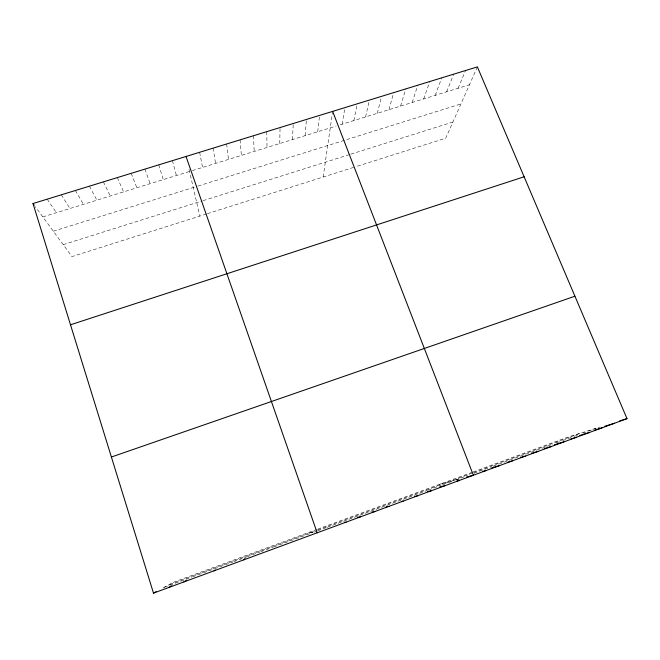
<?xml version="1.0" encoding="UTF-8"?>
<svg xmlns="http://www.w3.org/2000/svg" width="660" height="660" viewBox="0 0 660 660"><rect width="100%" height="100%" fill="white"/><g stroke="black" fill="none" stroke-linecap="round" stroke-linejoin="round"><path stroke-width="0.49" stroke-dasharray="3.3 2.47" d="M279.749 143.525L280.054 127.553M292.446 139.59L293.279 123.486M305.101 135.671L306.454 119.435M317.699 131.761L319.58 115.401M323.152 177.029L332.508 112.357M342.086 124.212L344.949 107.605M353.859 120.565L357.2 103.834M365.599 116.927L369.418 100.081M377.297 113.297L381.587 96.335M388.954 109.692L393.707 92.606M400.57 106.087L405.793 88.894M412.145 102.506L417.829 85.189M423.687 98.926L429.825 81.502M435.188 95.37L441.771 77.831M446.647 91.814L453.684 74.168M458.065 88.275L465.547 70.513M477.378 66.883L445.714 138.212L355.146 166.898M163.061 587.961L174.273 581.922L316.858 529.452M164.414 587.235L191.936 577.104M192.844 576.766L219.236 567.047M220.135 566.717L232.807 562.048M233.772 561.693L246.32 557.073M247.285 556.718L259.784 552.115M260.741 551.768L273.199 547.181M274.147 546.827L313.12 532.48M314.061 532.133L316.891 531.094M317.839 530.739L326.329 527.62M327.269 527.274L391.594 503.588M392.518 503.242L427.416 490.396M428.332 490.058L441.094 485.356M442.918 484.688L454.723 480.34M455.631 480.01L467.585 475.604M474.004 473.245L491.378 466.843M493.193 466.174L552.799 444.23M556.38 442.909L561.742 440.938M562.708 440.583L573.326 436.672M574.291 436.318L579.101 434.544M582.945 433.133L596.368 428.183M317.782 529.114L472.197 472.296M473.096 471.966L568.409 436.895L600.188 427.004M169.653 584.405L316.569 530.335M317.468 530.005L472.7 472.865M473.649 472.519L581.551 432.803M206.481 213.98L71.973 256.575L35.318 206.679M207.43 213.675L354.214 167.194M63.212 244.654L202.207 200.92M203.123 200.632L349.833 154.481M350.807 154.168L452.892 122.05M53.353 231.223L197.06 186.343M198.017 186.046L460.928 103.942M42.842 216.917L189.519 171.476M192.307 170.61L336.171 126.043M340.114 124.823L469.441 84.752M439.494 484.324L460.086 478.813M309.457 532.174L313.624 532.521M47.19 199.163L56.43 212.71M61.322 194.815L69.968 208.519M75.405 190.484L83.449 204.336M89.422 186.178L96.888 200.178M103.389 181.88L110.269 196.028M117.307 177.606L123.601 191.895M131.158 173.341L136.884 187.786M144.961 169.1L150.117 183.686M158.713 164.868L163.3 179.602M172.4 160.66L176.435 175.535M189.057 169.48L199.831 216.084M199.633 152.287L202.554 167.442M213.163 148.12L215.539 163.416M226.652 143.979L228.475 159.406M240.075 139.846L241.362 155.413M253.457 135.737L254.207 151.437M266.78 131.637L267.003 147.469"/><path stroke-width="0.99" d="M243.73 559.87L244.984 558.517M213.906 570.859L215.201 569.935M183.835 581.938L186.194 580.528M168.696 587.515L171.773 585.783M153.491 593.117L627 418.646L477.378 66.883L33 203.527L153.491 593.117L156.139 591.69M111.4 457.025L574.926 296.216M70.504 324.778L524.122 176.781M619.591 420.956L627 418.646M604.915 426.22L614.468 423.266M594.511 430.163L601.887 427.903M579.744 435.452L589.256 432.556M570.669 439.015L576.576 437.225M554.392 444.749L563.855 441.919M544.203 448.66L551.075 446.622M531.679 453.271L538.246 451.349M520.492 457.504L525.376 456.093M507.812 462.173L512.449 460.861M491.733 467.8L499.471 465.638M482.79 471.438L486.445 470.44M466.686 477.048L473.368 475.258L332.648 111.383M456.786 481.074L459.459 480.381M439.923 486.931L445.5 485.529M427.564 491.634L431.475 490.693M414.719 496.493L417.4 495.883M401.379 501.493L403.26 501.088M386.034 506.913L389.062 506.319M372.141 512.028L374.806 511.574M357.613 517.25L360.492 516.854M344.503 522.299L346.112 522.151M33 203.527L34.155 205.103M186.046 156.461L317.171 532.81"/></g></svg>
